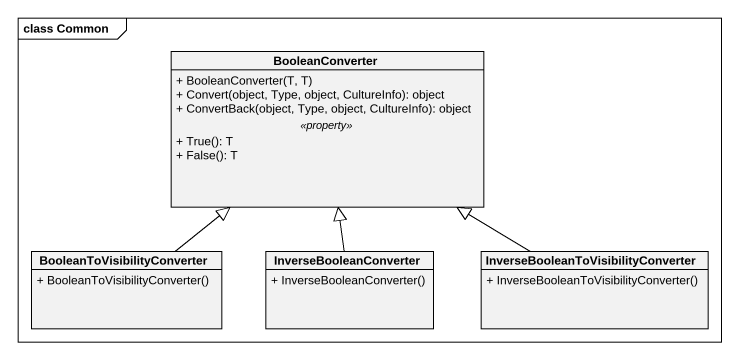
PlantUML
@startuml
mainframe class Common
hide circle
hide empty members
skinparam classAttributeIconSize 0
class BooleanConverter {
  + BooleanConverter(T, T)
  + Convert(object, Type, object, CultureInfo): object
  + ConvertBack(object, Type, object, CultureInfo): object
  .. <<property>> ..
  + True(): T
  + False(): T
}
class BooleanToVisibilityConverter {
  + BooleanToVisibilityConverter()
}
class InverseBooleanConverter {
  + InverseBooleanConverter()
}
class "InverseBooleanToVisibilityConverter" as InverseBooleanToVisibilityCo {
  + InverseBooleanToVisibilityConverter()
}
BooleanToVisibilityConverter -up-|> BooleanConverter
InverseBooleanConverter -up-|> BooleanConverter
InverseBooleanToVisibilityCo -up-|> BooleanConverter
@enduml
